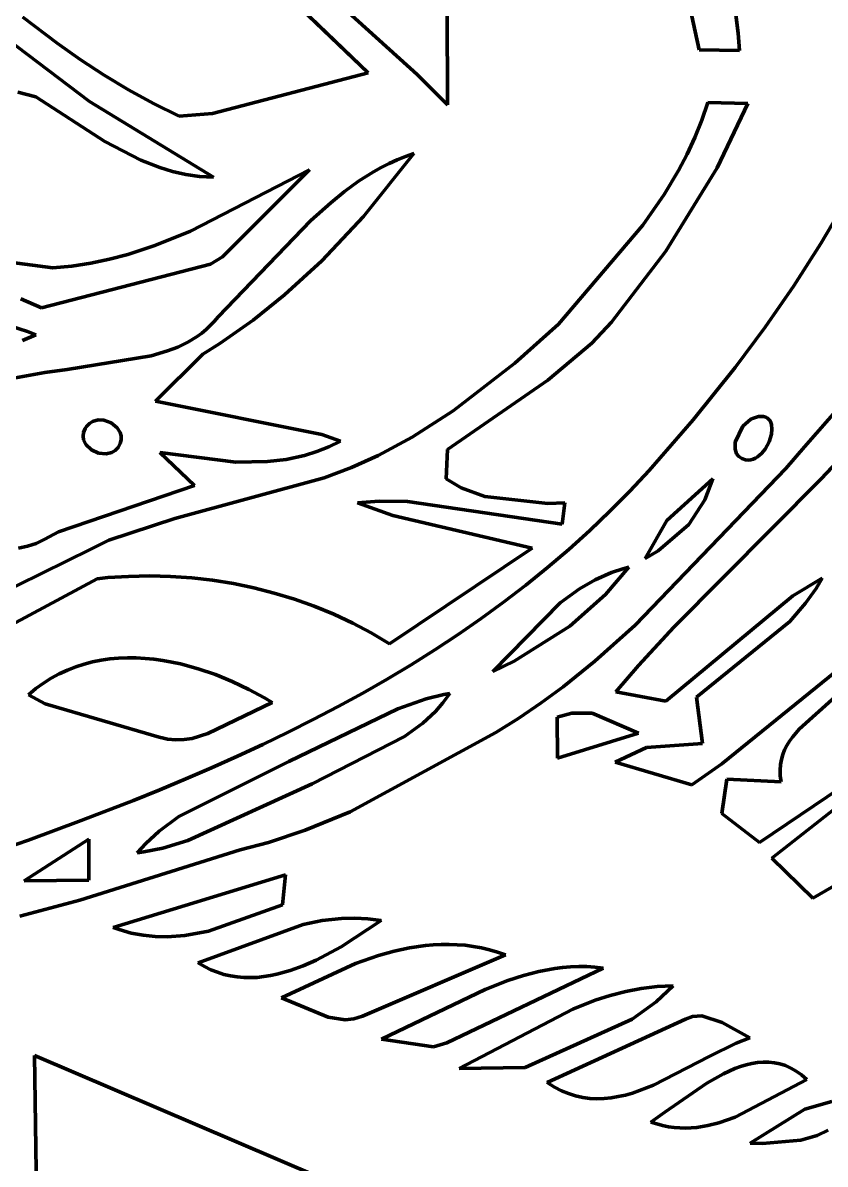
# Model space of a CAD drawing. Header units: millimetres. Extents: x 0 to 12.5, y 0 to 14.6.
# Drawn here: x 2.845 to 3.649, y 3.721 to 4.865 of the extents above; entities that cross this region are included whole.
import ezdxf

# ---------------------------------------------------------------- set-up
doc = ezdxf.new("R2010")
doc.units = ezdxf.units.MM
doc.layers.add('color#131313ff', color=7, linetype='CONTINUOUS', lineweight=100)
doc.layers.add('color#fcfcfcff', color=7, linetype='CONTINUOUS', lineweight=100)

msp = doc.modelspace()

# ---------------------------------------------------------------- linework, layer by layer
at = {"layer": 'color#131313ff'}
for p, q in [((3.1908, 4.8147), (3.0203, 4.9788)), ((3.5618, 4.8544), (3.5479, 4.9638)), ((3.1117, 4.9291), (3.2398, 4.8132)), ((3.2702, 4.7829), (3.27, 4.8801)), ((3.5131, 4.8822), (3.5227, 4.8379)), ((2.8448, 4.8705), (2.8789, 4.8446)), ((2.9115, 4.7862), (2.8286, 4.849)), ((3.5631, 4.8372), (3.5618, 4.8544)), ((2.8789, 4.8446), (2.9022, 4.8282)), ((3.5227, 4.8379), (3.5631, 4.8372)), ((2.9022, 4.8282), (2.9261, 4.8126)), ((3.0347, 4.7741), (3.1908, 4.8147)), ((2.9261, 4.8126), (2.9505, 4.7979)), ((3.2398, 4.8132), (3.2702, 4.7829)), ((2.8397, 4.7955), (2.8578, 4.7908)), ((2.9505, 4.7979), (2.9756, 4.7841)), ((2.8578, 4.7908), (2.9267, 4.7461)), ((3.0358, 4.7101), (2.9115, 4.7862)), ((2.9756, 4.7841), (3.0013, 4.7713)), ((3.5314, 4.7852), (3.5253, 4.7674)), ((3.5714, 4.784), (3.5314, 4.7852)), ((3.5408, 4.7195), (3.5714, 4.784)), ((3.0013, 4.7713), (3.0347, 4.7741)), ((3.5253, 4.7674), (3.5183, 4.75)), ((2.9267, 4.7461), (2.9629, 4.7273)), ((3.5183, 4.75), (3.5105, 4.7332)), ((2.9629, 4.7273), (2.9819, 4.72)), ((3.1862, 4.6708), (3.2367, 4.7341)), ((3.2119, 4.7239), (3.204, 4.7199)), ((3.2199, 4.7276), (3.2119, 4.7239)), ((3.2282, 4.7311), (3.2199, 4.7276)), ((3.2367, 4.7341), (3.2282, 4.7311)), ((3.5105, 4.7332), (3.5018, 4.7168)), ((2.9819, 4.72), (2.9948, 4.716)), ((2.9948, 4.716), (3.0081, 4.713)), ((3.0081, 4.713), (3.0218, 4.711)), ((3.132, 4.7175), (3.0127, 4.656)), ((3.0449, 4.6305), (3.132, 4.7175)), ((3.1963, 4.7156), (3.1813, 4.7062)), ((3.204, 4.7199), (3.1963, 4.7156)), ((3.5018, 4.7168), (3.4875, 4.6929)), ((3.4891, 4.636), (3.5408, 4.7195)), ((3.0218, 4.711), (3.0358, 4.7101)), ((3.1813, 4.7062), (3.167, 4.6959)), ((3.167, 4.6959), (3.1533, 4.6847)), ((3.4875, 4.6929), (3.4663, 4.6623)), ((3.1533, 4.6847), (3.1334, 4.6668)), ((3.1334, 4.6668), (3.0403, 4.5703)), ((3.1445, 4.6265), (3.1862, 4.6708)), ((3.6616, 4.6726), (3.6445, 4.6438)), ((3.0127, 4.656), (2.9771, 4.6418)), ((3.4663, 4.6623), (3.3816, 4.5629)), ((3.6445, 4.6438), (3.6174, 4.6014)), ((2.95, 4.6329), (2.9315, 4.628)), ((2.9771, 4.6418), (2.95, 4.6329)), ((3.4348, 4.565), (3.4891, 4.636)), ((2.8746, 4.6194), (2.8181, 4.6266)), ((2.8634, 4.5793), (3.0328, 4.623)), ((2.8939, 4.6212), (2.8746, 4.6194)), ((2.9128, 4.6241), (2.8939, 4.6212)), ((2.9315, 4.628), (2.9128, 4.6241)), ((3.0328, 4.623), (3.0449, 4.6305)), ((3.1071, 4.5922), (3.1445, 4.6265)), ((3.6174, 4.6014), (3.5887, 4.5599)), ((2.8427, 4.5884), (2.8634, 4.5793)), ((3.0754, 4.5669), (3.1071, 4.5922)), ((3.6282, 4.4401), (3.748, 4.5768)), ((3.0365, 4.5658), (3.0325, 4.5615)), ((3.0403, 4.5703), (3.0365, 4.5658)), ((3.0422, 4.5436), (3.0754, 4.5669)), ((3.415, 4.5439), (3.4348, 4.565)), ((2.8493, 4.5555), (2.8327, 4.5611)), ((2.8444, 4.5467), (2.8575, 4.5524)), ((2.8575, 4.5524), (2.8493, 4.5555)), ((3.024, 4.554), (3.0195, 4.5507)), ((3.0283, 4.5576), (3.024, 4.554)), ((3.0325, 4.5615), (3.0283, 4.5576)), ((3.3816, 4.5629), (3.3379, 4.524)), ((3.5887, 4.5599), (3.5586, 4.5195)), ((3.01, 4.5449), (3, 4.54)), ((3.0195, 4.5507), (3.01, 4.5449)), ((3.025, 4.5329), (3.0422, 4.5436)), ((3.3711, 4.5068), (3.415, 4.5439)), ((2.9734, 4.5314), (2.8891, 4.5175)), ((2.9897, 4.5361), (2.9734, 4.5314)), ((2.9777, 4.4857), (3.025, 4.5329)), ((3, 4.54), (2.9897, 4.5361)), ((2.8891, 4.5175), (2.8668, 4.5146)), ((3.3379, 4.524), (3.2761, 4.4762)), ((3.5586, 4.5195), (3.5165, 4.4672)), ((2.8668, 4.5146), (2.8337, 4.5086)), ((3.2703, 4.4374), (3.3711, 4.5068)), ((3.1445, 4.4523), (2.9777, 4.4857)), ((3.2761, 4.4762), (3.2351, 4.4499)), ((2.9071, 4.4584), (2.9084, 4.4603)), ((2.9084, 4.4603), (2.9113, 4.4634)), ((2.9113, 4.4634), (2.9146, 4.4655)), ((2.9146, 4.4655), (2.9201, 4.467)), ((2.9201, 4.467), (2.9259, 4.4668)), ((2.9259, 4.4668), (2.9332, 4.4641)), ((2.9332, 4.4641), (2.9391, 4.4592)), ((3.5165, 4.4672), (3.4724, 4.4165)), ((3.5588, 4.4448), (3.5664, 4.4607)), ((3.5664, 4.4607), (3.5746, 4.4678)), ((3.5746, 4.4678), (3.576, 4.4685)), ((3.576, 4.4685), (3.5793, 4.4696)), ((3.5793, 4.4696), (3.5823, 4.4703)), ((3.5823, 4.4703), (3.585, 4.4705)), ((3.585, 4.4705), (3.5873, 4.4703)), ((3.5873, 4.4703), (3.5894, 4.4697)), ((3.5894, 4.4697), (3.5911, 4.4688)), ((3.5911, 4.4688), (3.5925, 4.4676)), ((3.5925, 4.4676), (3.5937, 4.4661)), ((3.5937, 4.4661), (3.5946, 4.4643)), ((3.5946, 4.4643), (3.5952, 4.4623)), ((3.5952, 4.4623), (3.5956, 4.4578)), ((2.905, 4.4507), (2.9055, 4.4545)), ((2.9055, 4.4471), (2.905, 4.4507)), ((2.9055, 4.4545), (2.9071, 4.4584)), ((2.9391, 4.4592), (2.9421, 4.4545)), ((2.9421, 4.4545), (2.9431, 4.451)), ((2.9431, 4.451), (2.9432, 4.4472)), ((3.1632, 4.4458), (3.1445, 4.4523)), ((3.2351, 4.4499), (3.2008, 4.4314)), ((3.5952, 4.4528), (3.5928, 4.4451)), ((3.5956, 4.4578), (3.5952, 4.4528)), ((2.9079, 4.4423), (2.9055, 4.4471)), ((2.9134, 4.4371), (2.9079, 4.4423)), ((2.9401, 4.4394), (2.9372, 4.4365)), ((2.9422, 4.4433), (2.9401, 4.4394)), ((2.9432, 4.4472), (2.9422, 4.4433)), ((3.1393, 4.4353), (3.1513, 4.44)), ((3.1513, 4.44), (3.1632, 4.4458)), ((3.2691, 4.4079), (3.2703, 4.4374)), ((3.5586, 4.4377), (3.5588, 4.4448)), ((3.5602, 4.433), (3.5586, 4.4377)), ((3.5888, 4.4377), (3.5853, 4.4334)), ((3.5928, 4.4451), (3.5888, 4.4377)), ((3.6096, 4.4183), (3.6282, 4.4401)), ((3.6808, 4.4461), (3.6449, 4.4081)), ((2.9205, 4.4338), (2.9134, 4.4371)), ((2.9283, 4.4331), (2.9205, 4.4338)), ((2.9339, 4.4345), (2.9283, 4.4331)), ((2.9372, 4.4365), (2.9339, 4.4345)), ((3.0166, 4.4013), (2.9821, 4.4345)), ((2.9821, 4.4345), (3.0582, 4.4247)), ((3.0899, 4.4252), (3.1086, 4.4274)), ((3.1086, 4.4274), (3.1271, 4.4315)), ((3.1271, 4.4315), (3.1393, 4.4353)), ((3.2008, 4.4314), (3.1742, 4.4193)), ((3.5623, 4.4305), (3.5602, 4.433)), ((3.5653, 4.4284), (3.5623, 4.4305)), ((3.5691, 4.4269), (3.5653, 4.4284)), ((3.5718, 4.4268), (3.5691, 4.4269)), ((3.5743, 4.4271), (3.5718, 4.4268)), ((3.5767, 4.4277), (3.5743, 4.4271)), ((3.579, 4.4287), (3.5767, 4.4277)), ((3.5813, 4.43), (3.579, 4.4287)), ((3.5853, 4.4334), (3.5813, 4.43)), ((3.0582, 4.4247), (3.0899, 4.4252)), ((3.1742, 4.4193), (3.1468, 4.4089)), ((3.4724, 4.4165), (3.4531, 4.3957)), ((3.4584, 4.2615), (3.6096, 4.4183)), ((3.1468, 4.4089), (2.9971, 4.3681)), ((3.2841, 4.3991), (3.2691, 4.4079)), ((3.4903, 4.3663), (3.5363, 4.408)), ((3.6449, 4.4081), (3.4971, 4.2595)), ((3.5363, 4.408), (3.5285, 4.3868)), ((2.8804, 4.355), (3.0166, 4.4013)), ((3.3078, 4.3902), (3.2841, 4.3991)), ((3.4531, 4.3957), (3.4332, 4.3756)), ((3.1803, 4.384), (3.2018, 4.3857)), ((3.2154, 4.3711), (3.1803, 4.384)), ((3.2018, 4.3857), (3.2303, 4.3854)), ((3.2303, 4.3854), (3.3854, 4.3627)), ((3.371, 4.3834), (3.3078, 4.3902)), ((3.3881, 4.3839), (3.371, 4.3834)), ((3.3854, 4.3627), (3.3881, 4.3839)), ((3.5285, 4.3868), (3.5123, 4.3623)), ((3.3552, 4.3385), (3.2154, 4.3711)), ((3.4332, 4.3756), (3.4129, 4.3561)), ((2.9971, 4.3681), (2.9307, 4.3466)), ((3.4686, 4.3281), (3.4903, 4.3663)), ((3.5123, 4.3623), (3.4816, 4.3357)), ((2.8581, 4.3433), (2.8668, 4.3474)), ((2.8668, 4.3474), (2.871, 4.3499)), ((2.871, 4.3499), (2.8804, 4.355)), ((2.9307, 4.3466), (2.9127, 4.3375)), ((3.4129, 4.3561), (3.392, 4.3372)), ((2.9127, 4.3375), (2.7561, 4.2604)), ((2.8403, 4.3384), (2.8493, 4.3404)), ((2.8493, 4.3404), (2.8581, 4.3433)), ((3.2122, 4.2428), (3.3552, 4.3385)), ((3.392, 4.3372), (3.3707, 4.319)), ((3.4816, 4.3357), (3.4686, 4.3281)), ((3.3707, 4.319), (3.3489, 4.3014)), ((3.4183, 4.3067), (3.4347, 4.314)), ((3.4522, 4.3195), (3.4289, 4.2921)), ((3.4347, 4.314), (3.4462, 4.3179)), ((3.4462, 4.3179), (3.4522, 4.3195)), ((2.7448, 4.2142), (2.9192, 4.3079)), ((2.9192, 4.3079), (2.9297, 4.309)), ((2.9297, 4.309), (2.9507, 4.3103)), ((2.9507, 4.3103), (2.9718, 4.3108)), ((2.9718, 4.3108), (2.9928, 4.3103)), ((2.9928, 4.3103), (3.0139, 4.3088)), ((3.0139, 4.3088), (3.0348, 4.3064)), ((3.0348, 4.3064), (3.0557, 4.3031)), ((3.0557, 4.3031), (3.0763, 4.2988)), ((3.3489, 4.3014), (3.3266, 4.2844)), ((3.4027, 4.2977), (3.4183, 4.3067)), ((3.6164, 4.2909), (3.646, 4.3084)), ((3.646, 4.3084), (3.6398, 4.298)), ((3.0763, 4.2988), (3.0967, 4.2936)), ((3.0967, 4.2936), (3.1169, 4.2874)), ((3.3833, 4.2837), (3.4027, 4.2977)), ((3.4289, 4.2921), (3.3931, 4.2603)), ((3.4893, 4.1852), (3.6164, 4.2909)), ((3.6398, 4.298), (3.6293, 4.2833)), ((3.1169, 4.2874), (3.1368, 4.2804)), ((3.1368, 4.2804), (3.1563, 4.2724)), ((3.3266, 4.2844), (3.304, 4.2679)), ((3.3157, 4.2148), (3.3833, 4.2837)), ((3.6293, 4.2833), (3.6136, 4.2651)), ((3.1563, 4.2724), (3.1754, 4.2634)), ((3.304, 4.2679), (3.281, 4.252)), ((3.1754, 4.2634), (3.194, 4.2536)), ((3.3931, 4.2603), (3.3373, 4.2252)), ((3.4179, 4.2253), (3.4584, 4.2615)), ((3.4971, 4.2595), (3.4618, 4.221)), ((3.6136, 4.2651), (3.52, 4.1891)), ((3.194, 4.2536), (3.2122, 4.2428)), ((3.281, 4.252), (3.2576, 4.2366)), ((3.2576, 4.2366), (3.2338, 4.2217)), ((2.906, 4.2223), (2.8976, 4.2195)), ((2.9145, 4.2245), (2.906, 4.2223)), ((2.9231, 4.2262), (2.9145, 4.2245)), ((2.9318, 4.2275), (2.9231, 4.2262)), ((2.9406, 4.2283), (2.9318, 4.2275)), ((2.9494, 4.2286), (2.9406, 4.2283)), ((2.9583, 4.2286), (2.9494, 4.2286)), ((2.9672, 4.2281), (2.9583, 4.2286)), ((2.9761, 4.2272), (2.9672, 4.2281)), ((2.985, 4.226), (2.9761, 4.2272)), ((2.9939, 4.2244), (2.985, 4.226)), ((3.0028, 4.2225), (2.9939, 4.2244)), ((3.0204, 4.2177), (3.0028, 4.2225)), ((3.2338, 4.2217), (3.2098, 4.2073)), ((3.3373, 4.2252), (3.3157, 4.2148)), ((3.3862, 4.1997), (3.4179, 4.2253)), ((3.4618, 4.221), (3.4392, 4.1945)), ((2.8811, 4.2125), (2.8732, 4.2082)), ((2.8893, 4.2163), (2.8811, 4.2125)), ((2.8976, 4.2195), (2.8893, 4.2163)), ((3.0377, 4.2118), (3.0204, 4.2177)), ((3.0546, 4.2049), (3.0377, 4.2118)), ((3.5454, 4.1224), (3.6598, 4.215)), ((2.8577, 4.1978), (2.8503, 4.1917)), ((2.8654, 4.2033), (2.8577, 4.1978)), ((2.8732, 4.2082), (2.8654, 4.2033)), ((3.0711, 4.197), (3.0546, 4.2049)), ((3.2098, 4.2073), (3.1854, 4.1933)), ((3.3644, 4.1835), (3.3862, 4.1997)), ((2.8503, 4.1917), (2.8671, 4.1824)), ((3.0869, 4.1884), (3.0711, 4.197)), ((3.0946, 4.1839), (3.0869, 4.1884)), ((3.1854, 4.1933), (3.1607, 4.1798)), ((3.2205, 4.1776), (3.249, 4.1877)), ((3.249, 4.1877), (3.2667, 4.1919)), ((3.2728, 4.1929), (3.2658, 4.1835)), ((3.2667, 4.1919), (3.2728, 4.1929)), ((3.4392, 4.1945), (3.4893, 4.1852)), ((3.52, 4.1891), (3.5259, 4.1428)), ((3.6594, 4.19), (3.6229, 4.1571)), ((2.8671, 4.1824), (2.9813, 4.1491)), ((3.0301, 4.1527), (3.0946, 4.1839)), ((3.1113, 4.1249), (3.2205, 4.1776)), ((3.1607, 4.1798), (3.1358, 4.1668)), ((3.2582, 4.1749), (3.2456, 4.1632)), ((3.2658, 4.1835), (3.2582, 4.1749)), ((3.3419, 4.1682), (3.3644, 4.1835)), ((3.1358, 4.1668), (3.1107, 4.1541)), ((3.2456, 4.1632), (3.2272, 4.1498)), ((3.3187, 4.1537), (3.3419, 4.1682)), ((3.3951, 4.1732), (3.3802, 4.1693)), ((3.3802, 4.1693), (3.3806, 4.1282)), ((3.4155, 4.1731), (3.3951, 4.1732)), ((3.4618, 4.1532), (3.4155, 4.1731)), ((3.0143, 4.1479), (3.0301, 4.1527)), ((3.1107, 4.1541), (3.0853, 4.1419)), ((3.1729, 4.0744), (3.3187, 4.1537)), ((3.3806, 4.1282), (3.4618, 4.1532)), ((3.6229, 4.1571), (3.6161, 4.1492)), ((2.9813, 4.1491), (2.9855, 4.148)), ((2.9855, 4.148), (2.9898, 4.1472)), ((2.9898, 4.1472), (2.9981, 4.1464)), ((2.9981, 4.1464), (3.0063, 4.1467)), ((3.0063, 4.1467), (3.0143, 4.1479)), ((3.0853, 4.1419), (3.0597, 4.13)), ((3.2272, 4.1498), (3.1348, 4.1024)), ((3.5259, 4.1428), (3.4699, 4.1388)), ((3.6106, 4.1408), (3.6083, 4.1363)), ((3.6132, 4.1451), (3.6106, 4.1408)), ((3.6161, 4.1492), (3.6132, 4.1451)), ((3.0597, 4.13), (3.0339, 4.1185)), ((3.4699, 4.1388), (3.4386, 4.1241)), ((3.6065, 4.1317), (3.6051, 4.1268)), ((3.6083, 4.1363), (3.6065, 4.1317)), ((3.001, 4.0695), (3.1058, 4.1221)), ((3.0339, 4.1185), (3.008, 4.1073)), ((3.1058, 4.1221), (3.1113, 4.1249)), ((3.4386, 4.1241), (3.5153, 4.1015)), ((3.5153, 4.1015), (3.5454, 4.1224)), ((3.6042, 4.1216), (3.6038, 4.1162)), ((3.6051, 4.1268), (3.6042, 4.1216)), ((3.008, 4.1073), (2.9819, 4.0964)), ((3.5503, 4.1071), (3.5453, 4.0725)), ((3.6048, 4.1045), (3.5503, 4.1071)), ((3.5831, 4.0435), (3.6905, 4.1161)), ((3.6038, 4.1162), (3.604, 4.1105)), ((3.604, 4.1105), (3.6048, 4.1045)), ((2.9819, 4.0964), (2.9557, 4.0858)), ((3.1348, 4.1024), (3.01, 4.0455)), ((2.9557, 4.0858), (2.9031, 4.0655)), ((3.6701, 4.0863), (3.5956, 4.0279)), ((3.1278, 4.0559), (3.1729, 4.0744)), ((3.5453, 4.0725), (3.5831, 4.0435)), ((2.9031, 4.0655), (2.8503, 4.0461)), ((2.9813, 4.055), (3.001, 4.0695)), ((2.9678, 4.0426), (2.9813, 4.055)), ((3.0908, 4.0436), (3.1278, 4.0559)), ((2.8503, 4.0461), (2.771, 4.0185)), ((2.846, 4.0053), (2.9109, 4.0468)), ((2.9109, 4.0468), (2.9109, 4.006)), ((2.9594, 4.0333), (2.9678, 4.0426)), ((2.9851, 4.038), (2.9659, 4.0342)), ((3.01, 4.0455), (2.9851, 4.038)), ((3.0624, 4.0363), (3.0908, 4.0436)), ((3.6367, 3.9879), (3.7371, 4.0459)), ((2.9017, 3.9857), (3.0624, 4.0363)), ((2.9659, 4.0342), (2.9594, 4.0333)), ((3.5956, 4.0279), (3.6367, 3.9879)), ((2.9109, 4.006), (2.846, 4.0053)), ((3.108, 4.0111), (2.9353, 3.9586)), ((3.105, 3.981), (3.108, 4.0111)), ((2.8417, 3.9698), (2.9017, 3.9857)), ((3.0306, 3.9547), (3.105, 3.981)), ((2.9353, 3.9586), (2.9413, 3.9564)), ((3.1256, 3.9613), (3.0203, 3.9229)), ((3.1448, 3.9653), (3.1256, 3.9613)), ((3.1642, 3.9675), (3.1448, 3.9653)), ((3.1637, 3.9392), (3.2039, 3.9654)), ((3.1773, 3.9679), (3.1642, 3.9675)), ((3.1905, 3.9672), (3.1773, 3.9679)), ((3.2039, 3.9654), (3.1905, 3.9672)), ((2.9413, 3.9564), (2.9533, 3.9529)), ((2.9533, 3.9529), (2.9653, 3.9506)), ((2.9653, 3.9506), (2.9773, 3.9494)), ((2.9773, 3.9494), (2.9892, 3.9491)), ((2.9892, 3.9491), (3.007, 3.9504)), ((3.007, 3.9504), (3.0306, 3.9547)), ((3.1387, 3.9258), (3.1637, 3.9392)), ((3.2168, 3.9346), (3.2012, 3.9303)), ((3.2324, 3.9381), (3.2168, 3.9346)), ((3.2482, 3.9404), (3.2324, 3.9381)), ((3.2561, 3.9411), (3.2482, 3.9404)), ((3.2641, 3.9415), (3.2561, 3.9411)), ((3.2721, 3.9415), (3.2641, 3.9415)), ((3.2801, 3.9412), (3.2721, 3.9415)), ((3.2881, 3.9406), (3.2801, 3.9412)), ((3.2962, 3.9395), (3.2881, 3.9406)), ((3.3043, 3.938), (3.2962, 3.9395)), ((3.3124, 3.9361), (3.3043, 3.938)), ((3.3205, 3.9337), (3.3124, 3.9361)), ((3.0203, 3.9229), (3.0268, 3.9192)), ((3.1258, 3.9201), (3.1387, 3.9258)), ((3.2012, 3.9303), (3.1782, 3.9222)), ((3.1853, 3.8695), (3.3286, 3.9309)), ((3.3286, 3.9309), (3.3205, 3.9337)), ((3.0268, 3.9192), (3.0332, 3.9161)), ((3.0332, 3.9161), (3.0397, 3.9136)), ((3.0397, 3.9136), (3.0463, 3.9115)), ((3.0463, 3.9115), (3.0529, 3.91)), ((3.0928, 3.9102), (3.0994, 3.9116)), ((3.0994, 3.9116), (3.1127, 3.9153)), ((3.1782, 3.9222), (3.1041, 3.8881)), ((3.1127, 3.9153), (3.1258, 3.9201)), ((3.2696, 3.8428), (3.4265, 3.9178)), ((3.362, 3.9143), (3.3464, 3.9102)), ((3.3778, 3.9173), (3.362, 3.9143)), ((3.3858, 3.9183), (3.3778, 3.9173)), ((3.3938, 3.919), (3.3858, 3.9183)), ((3.4019, 3.9193), (3.3938, 3.919)), ((3.41, 3.9192), (3.4019, 3.9193)), ((3.4182, 3.9187), (3.41, 3.9192)), ((3.4265, 3.9178), (3.4182, 3.9187)), ((3.0529, 3.91), (3.0595, 3.909)), ((3.0595, 3.909), (3.0662, 3.9084)), ((3.0662, 3.9084), (3.0728, 3.9082)), ((3.0728, 3.9082), (3.0795, 3.9085)), ((3.0795, 3.9085), (3.0861, 3.9092)), ((3.0861, 3.9092), (3.0928, 3.9102)), ((3.3309, 3.9052), (3.308, 3.8962)), ((3.3464, 3.9102), (3.3309, 3.9052)), ((3.4794, 3.8838), (3.4967, 3.8999)), ((3.4967, 3.8999), (3.4886, 3.8997)), ((3.308, 3.8962), (3.2042, 3.8464)), ((3.4336, 3.8904), (3.4185, 3.8855)), ((3.449, 3.8944), (3.4336, 3.8904)), ((3.4646, 3.8974), (3.449, 3.8944)), ((3.4805, 3.8992), (3.4646, 3.8974)), ((3.4886, 3.8997), (3.4805, 3.8992)), ((3.1041, 3.8881), (3.1507, 3.8686)), ((3.4185, 3.8855), (3.3961, 3.8767)), ((3.4555, 3.8666), (3.4794, 3.8838)), ((3.1507, 3.8686), (3.1678, 3.866)), ((3.1678, 3.866), (3.1765, 3.8668)), ((3.1765, 3.8668), (3.1853, 3.8695)), ((3.3961, 3.8767), (3.2822, 3.8173)), ((3.3481, 3.8181), (3.4555, 3.8666)), ((3.5089, 3.8667), (3.3704, 3.8031)), ((3.5161, 3.8693), (3.5089, 3.8667)), ((3.5254, 3.8699), (3.5161, 3.8693)), ((3.5456, 3.8633), (3.5254, 3.8699)), ((3.5733, 3.848), (3.5456, 3.8633)), ((3.2042, 3.8464), (3.2562, 3.8387)), ((3.2562, 3.8387), (3.2696, 3.8428)), ((3.5327, 3.8292), (3.5599, 3.8426)), ((3.5599, 3.8426), (3.5733, 3.848)), ((2.8563, 3.8301), (2.8643, 3.25)), ((3.2028, 3.6823), (2.8563, 3.8301)), ((3.477, 3.8006), (3.5327, 3.8292)), ((3.5698, 3.8208), (3.5641, 3.8191)), ((3.5755, 3.8222), (3.5698, 3.8208)), ((3.5812, 3.8231), (3.5755, 3.8222)), ((3.5868, 3.8235), (3.5812, 3.8231)), ((3.5925, 3.8235), (3.5868, 3.8235)), ((3.5981, 3.8229), (3.5925, 3.8235)), ((3.6036, 3.8217), (3.5981, 3.8229)), ((3.6092, 3.82), (3.6036, 3.8217)), ((3.6146, 3.8176), (3.6092, 3.82)), ((3.2822, 3.8173), (3.3481, 3.8181)), ((3.5472, 3.8119), (3.5304, 3.8025)), ((3.5585, 3.817), (3.5472, 3.8119)), ((3.5641, 3.8191), (3.5585, 3.817)), ((3.62, 3.8145), (3.6146, 3.8176)), ((3.6254, 3.8108), (3.62, 3.8145)), ((3.6307, 3.8063), (3.6254, 3.8108)), ((3.3704, 3.8031), (3.3775, 3.7986)), ((3.3775, 3.7986), (3.3846, 3.7949)), ((3.4628, 3.795), (3.477, 3.8006)), ((3.5304, 3.8025), (3.4884, 3.7733)), ((3.5587, 3.7684), (3.6307, 3.8063)), ((3.3846, 3.7949), (3.3917, 3.792)), ((3.3917, 3.792), (3.3988, 3.7897)), ((3.3988, 3.7897), (3.4059, 3.7881)), ((3.4059, 3.7881), (3.4131, 3.7872)), ((3.4131, 3.7872), (3.4202, 3.7869)), ((3.4202, 3.7869), (3.4273, 3.7871)), ((3.4273, 3.7871), (3.4344, 3.7878)), ((3.4344, 3.7878), (3.4416, 3.789)), ((3.4416, 3.789), (3.4487, 3.7906)), ((3.4487, 3.7906), (3.4558, 3.7926)), ((3.4558, 3.7926), (3.4628, 3.795)), ((3.6287, 3.7763), (3.5739, 3.7425)), ((3.6556, 3.7841), (3.6287, 3.7763)), ((3.4884, 3.7733), (3.4742, 3.7635)), ((3.4742, 3.7635), (3.4801, 3.7616)), ((3.5315, 3.7599), (3.5425, 3.7627)), ((3.5425, 3.7627), (3.5587, 3.7684)), ((3.4801, 3.7616), (3.486, 3.76)), ((3.486, 3.76), (3.4918, 3.7588)), ((3.4918, 3.7588), (3.4976, 3.758)), ((3.4976, 3.758), (3.5034, 3.7576)), ((3.5034, 3.7576), (3.5091, 3.7574)), ((3.5091, 3.7574), (3.5204, 3.7581)), ((3.5204, 3.7581), (3.5315, 3.7599)), ((3.6408, 3.7501), (3.652, 3.7553)), ((3.5739, 3.7425), (3.5863, 3.7421)), ((3.5863, 3.7421), (3.6246, 3.7454)), ((3.6246, 3.7454), (3.6408, 3.7501))]:
    msp.add_line(p, q, dxfattribs=at)
at = {"layer": 'color#fcfcfcff'}
for p, q in [((3.0203, 4.9788), (3.1908, 4.8147)), ((3.5479, 4.9638), (3.5618, 4.8544)), ((3.2398, 4.8132), (3.1117, 4.9291)), ((3.27, 4.8801), (3.2702, 4.7829)), ((3.5227, 4.8379), (3.5131, 4.8822)), ((2.8789, 4.8446), (2.8448, 4.8705)), ((2.8286, 4.849), (2.9115, 4.7862)), ((3.5618, 4.8544), (3.5631, 4.8372)), ((2.9022, 4.8282), (2.8789, 4.8446)), ((3.5631, 4.8372), (3.5227, 4.8379)), ((2.9261, 4.8126), (2.9022, 4.8282)), ((3.1908, 4.8147), (3.0347, 4.7741)), ((2.9505, 4.7979), (2.9261, 4.8126)), ((3.2702, 4.7829), (3.2398, 4.8132)), ((2.8578, 4.7908), (2.8397, 4.7955)), ((2.9756, 4.7841), (2.9505, 4.7979)), ((2.9267, 4.7461), (2.8578, 4.7908)), ((2.9115, 4.7862), (3.0358, 4.7101)), ((3.0013, 4.7713), (2.9756, 4.7841)), ((3.5253, 4.7674), (3.5314, 4.7852)), ((3.5314, 4.7852), (3.5714, 4.784)), ((3.5714, 4.784), (3.5408, 4.7195)), ((3.0347, 4.7741), (3.0013, 4.7713)), ((3.5183, 4.75), (3.5253, 4.7674)), ((2.9629, 4.7273), (2.9267, 4.7461)), ((3.5105, 4.7332), (3.5183, 4.75)), ((2.9819, 4.72), (2.9629, 4.7273)), ((3.2367, 4.7341), (3.1862, 4.6708)), ((3.204, 4.7199), (3.2119, 4.7239)), ((3.2119, 4.7239), (3.2199, 4.7276)), ((3.2199, 4.7276), (3.2282, 4.7311)), ((3.2282, 4.7311), (3.2367, 4.7341)), ((3.5018, 4.7168), (3.5105, 4.7332)), ((2.9948, 4.716), (2.9819, 4.72)), ((3.0081, 4.713), (2.9948, 4.716)), ((3.0218, 4.711), (3.0081, 4.713)), ((3.0127, 4.656), (3.132, 4.7175)), ((3.132, 4.7175), (3.0449, 4.6305)), ((3.1813, 4.7062), (3.1963, 4.7156)), ((3.1963, 4.7156), (3.204, 4.7199)), ((3.4875, 4.6929), (3.5018, 4.7168)), ((3.5408, 4.7195), (3.4891, 4.636)), ((3.0358, 4.7101), (3.0218, 4.711)), ((3.167, 4.6959), (3.1813, 4.7062)), ((3.1533, 4.6847), (3.167, 4.6959)), ((3.4663, 4.6623), (3.4875, 4.6929)), ((3.1334, 4.6668), (3.1533, 4.6847)), ((3.0403, 4.5703), (3.1334, 4.6668)), ((3.1862, 4.6708), (3.1445, 4.6265)), ((3.6445, 4.6438), (3.6616, 4.6726)), ((2.9771, 4.6418), (3.0127, 4.656)), ((3.3816, 4.5629), (3.4663, 4.6623)), ((3.6174, 4.6014), (3.6445, 4.6438)), ((2.9315, 4.628), (2.95, 4.6329)), ((2.95, 4.6329), (2.9771, 4.6418)), ((3.4891, 4.636), (3.4348, 4.565)), ((2.8181, 4.6266), (2.8746, 4.6194)), ((3.0328, 4.623), (2.8634, 4.5793)), ((2.8746, 4.6194), (2.8939, 4.6212)), ((2.8939, 4.6212), (2.9128, 4.6241)), ((2.9128, 4.6241), (2.9315, 4.628)), ((3.0449, 4.6305), (3.0328, 4.623)), ((3.1445, 4.6265), (3.1071, 4.5922)), ((3.5887, 4.5599), (3.6174, 4.6014)), ((2.8634, 4.5793), (2.8427, 4.5884)), ((3.1071, 4.5922), (3.0754, 4.5669)), ((3.748, 4.5768), (3.6282, 4.4401)), ((3.0325, 4.5615), (3.0365, 4.5658)), ((3.0365, 4.5658), (3.0403, 4.5703)), ((3.0754, 4.5669), (3.0422, 4.5436)), ((3.4348, 4.565), (3.415, 4.5439)), ((2.8327, 4.5611), (2.8493, 4.5555)), ((2.8575, 4.5524), (2.8444, 4.5467)), ((2.8493, 4.5555), (2.8575, 4.5524)), ((3.0195, 4.5507), (3.024, 4.554)), ((3.024, 4.554), (3.0283, 4.5576)), ((3.0283, 4.5576), (3.0325, 4.5615)), ((3.3379, 4.524), (3.3816, 4.5629)), ((3.5586, 4.5195), (3.5887, 4.5599)), ((3, 4.54), (3.01, 4.5449)), ((3.01, 4.5449), (3.0195, 4.5507)), ((3.0422, 4.5436), (3.025, 4.5329)), ((3.415, 4.5439), (3.3711, 4.5068)), ((2.8891, 4.5175), (2.9734, 4.5314)), ((2.9734, 4.5314), (2.9897, 4.5361)), ((3.025, 4.5329), (2.9777, 4.4857)), ((2.9897, 4.5361), (3, 4.54)), ((2.8668, 4.5146), (2.8891, 4.5175)), ((3.2761, 4.4762), (3.3379, 4.524)), ((3.5165, 4.4672), (3.5586, 4.5195)), ((2.8337, 4.5086), (2.8668, 4.5146)), ((3.3711, 4.5068), (3.2703, 4.4374)), ((2.9777, 4.4857), (3.1445, 4.4523)), ((3.2351, 4.4499), (3.2761, 4.4762)), ((2.9084, 4.4603), (2.9071, 4.4584)), ((2.9113, 4.4634), (2.9084, 4.4603)), ((2.9146, 4.4655), (2.9113, 4.4634)), ((2.9201, 4.467), (2.9146, 4.4655)), ((2.9259, 4.4668), (2.9201, 4.467)), ((2.9332, 4.4641), (2.9259, 4.4668)), ((2.9391, 4.4592), (2.9332, 4.4641)), ((3.4724, 4.4165), (3.5165, 4.4672)), ((3.5664, 4.4607), (3.5588, 4.4448)), ((3.5746, 4.4678), (3.5664, 4.4607)), ((3.576, 4.4685), (3.5746, 4.4678)), ((3.5793, 4.4696), (3.576, 4.4685)), ((3.5823, 4.4703), (3.5793, 4.4696)), ((3.585, 4.4705), (3.5823, 4.4703)), ((3.5873, 4.4703), (3.585, 4.4705)), ((3.5894, 4.4697), (3.5873, 4.4703)), ((3.5911, 4.4688), (3.5894, 4.4697)), ((3.5925, 4.4676), (3.5911, 4.4688)), ((3.5937, 4.4661), (3.5925, 4.4676)), ((3.5946, 4.4643), (3.5937, 4.4661)), ((3.5952, 4.4623), (3.5946, 4.4643)), ((3.5956, 4.4578), (3.5952, 4.4623)), ((2.9055, 4.4545), (2.905, 4.4507)), ((2.905, 4.4507), (2.9055, 4.4471)), ((2.9071, 4.4584), (2.9055, 4.4545)), ((2.9421, 4.4545), (2.9391, 4.4592)), ((2.9431, 4.451), (2.9421, 4.4545)), ((2.9432, 4.4472), (2.9431, 4.451)), ((3.1445, 4.4523), (3.1632, 4.4458)), ((3.2008, 4.4314), (3.2351, 4.4499)), ((3.5928, 4.4451), (3.5952, 4.4528)), ((3.5952, 4.4528), (3.5956, 4.4578)), ((2.9055, 4.4471), (2.9079, 4.4423)), ((2.9079, 4.4423), (2.9134, 4.4371)), ((2.9372, 4.4365), (2.9401, 4.4394)), ((2.9401, 4.4394), (2.9422, 4.4433)), ((2.9422, 4.4433), (2.9432, 4.4472)), ((3.1513, 4.44), (3.1393, 4.4353)), ((3.1632, 4.4458), (3.1513, 4.44)), ((3.2703, 4.4374), (3.2691, 4.4079)), ((3.5588, 4.4448), (3.5586, 4.4377)), ((3.5586, 4.4377), (3.5602, 4.433)), ((3.5853, 4.4334), (3.5888, 4.4377)), ((3.5888, 4.4377), (3.5928, 4.4451)), ((3.6282, 4.4401), (3.6096, 4.4183)), ((3.6449, 4.4081), (3.6808, 4.4461)), ((2.9134, 4.4371), (2.9205, 4.4338)), ((2.9205, 4.4338), (2.9283, 4.4331)), ((2.9283, 4.4331), (2.9339, 4.4345)), ((2.9339, 4.4345), (2.9372, 4.4365)), ((3.0582, 4.4247), (2.9821, 4.4345)), ((2.9821, 4.4345), (3.0166, 4.4013)), ((3.1086, 4.4274), (3.0899, 4.4252)), ((3.1271, 4.4315), (3.1086, 4.4274)), ((3.1393, 4.4353), (3.1271, 4.4315)), ((3.1742, 4.4193), (3.2008, 4.4314)), ((3.5602, 4.433), (3.5623, 4.4305)), ((3.5623, 4.4305), (3.5653, 4.4284)), ((3.5653, 4.4284), (3.5691, 4.4269)), ((3.5691, 4.4269), (3.5718, 4.4268)), ((3.5718, 4.4268), (3.5743, 4.4271)), ((3.5743, 4.4271), (3.5767, 4.4277)), ((3.5767, 4.4277), (3.579, 4.4287)), ((3.579, 4.4287), (3.5813, 4.43)), ((3.5813, 4.43), (3.5853, 4.4334)), ((3.0899, 4.4252), (3.0582, 4.4247)), ((3.1468, 4.4089), (3.1742, 4.4193)), ((3.4531, 4.3957), (3.4724, 4.4165)), ((3.6096, 4.4183), (3.4584, 4.2615)), ((2.9971, 4.3681), (3.1468, 4.4089)), ((3.2691, 4.4079), (3.2841, 4.3991)), ((3.5363, 4.408), (3.4903, 4.3663)), ((3.4971, 4.2595), (3.6449, 4.4081)), ((3.5285, 4.3868), (3.5363, 4.408)), ((3.0166, 4.4013), (2.8804, 4.355)), ((3.2841, 4.3991), (3.3078, 4.3902)), ((3.4332, 4.3756), (3.4531, 4.3957)), ((3.2018, 4.3857), (3.1803, 4.384)), ((3.1803, 4.384), (3.2154, 4.3711)), ((3.2303, 4.3854), (3.2018, 4.3857)), ((3.3854, 4.3627), (3.2303, 4.3854)), ((3.3078, 4.3902), (3.371, 4.3834)), ((3.371, 4.3834), (3.3881, 4.3839)), ((3.3881, 4.3839), (3.3854, 4.3627)), ((3.5123, 4.3623), (3.5285, 4.3868)), ((3.2154, 4.3711), (3.3552, 4.3385)), ((3.4129, 4.3561), (3.4332, 4.3756)), ((2.9307, 4.3466), (2.9971, 4.3681)), ((3.4903, 4.3663), (3.4686, 4.3281)), ((3.4816, 4.3357), (3.5123, 4.3623)), ((2.8668, 4.3474), (2.8581, 4.3433)), ((2.871, 4.3499), (2.8668, 4.3474)), ((2.8804, 4.355), (2.871, 4.3499)), ((2.9127, 4.3375), (2.9307, 4.3466)), ((3.392, 4.3372), (3.4129, 4.3561)), ((2.7561, 4.2604), (2.9127, 4.3375)), ((2.8493, 4.3404), (2.8403, 4.3384)), ((2.8581, 4.3433), (2.8493, 4.3404)), ((3.3552, 4.3385), (3.2122, 4.2428)), ((3.3707, 4.319), (3.392, 4.3372)), ((3.4686, 4.3281), (3.4816, 4.3357)), ((3.3489, 4.3014), (3.3707, 4.319)), ((3.4347, 4.314), (3.4183, 4.3067)), ((3.4289, 4.2921), (3.4522, 4.3195)), ((3.4462, 4.3179), (3.4347, 4.314)), ((3.4522, 4.3195), (3.4462, 4.3179)), ((2.9192, 4.3079), (2.7448, 4.2142)), ((2.9297, 4.309), (2.9192, 4.3079)), ((2.9507, 4.3103), (2.9297, 4.309)), ((2.9718, 4.3108), (2.9507, 4.3103)), ((2.9928, 4.3103), (2.9718, 4.3108)), ((3.0139, 4.3088), (2.9928, 4.3103)), ((3.0348, 4.3064), (3.0139, 4.3088)), ((3.0557, 4.3031), (3.0348, 4.3064)), ((3.0763, 4.2988), (3.0557, 4.3031)), ((3.3266, 4.2844), (3.3489, 4.3014)), ((3.4183, 4.3067), (3.4027, 4.2977)), ((3.646, 4.3084), (3.6164, 4.2909)), ((3.6398, 4.298), (3.646, 4.3084)), ((3.0967, 4.2936), (3.0763, 4.2988)), ((3.1169, 4.2874), (3.0967, 4.2936)), ((3.4027, 4.2977), (3.3833, 4.2837)), ((3.3931, 4.2603), (3.4289, 4.2921)), ((3.6164, 4.2909), (3.4893, 4.1852)), ((3.6293, 4.2833), (3.6398, 4.298)), ((3.1368, 4.2804), (3.1169, 4.2874)), ((3.1563, 4.2724), (3.1368, 4.2804)), ((3.304, 4.2679), (3.3266, 4.2844)), ((3.3833, 4.2837), (3.3157, 4.2148)), ((3.6136, 4.2651), (3.6293, 4.2833)), ((3.1754, 4.2634), (3.1563, 4.2724)), ((3.281, 4.252), (3.304, 4.2679)), ((3.194, 4.2536), (3.1754, 4.2634)), ((3.3373, 4.2252), (3.3931, 4.2603)), ((3.4584, 4.2615), (3.4179, 4.2253)), ((3.4618, 4.221), (3.4971, 4.2595)), ((3.52, 4.1891), (3.6136, 4.2651)), ((3.2122, 4.2428), (3.194, 4.2536)), ((3.2576, 4.2366), (3.281, 4.252)), ((3.2338, 4.2217), (3.2576, 4.2366)), ((2.8976, 4.2195), (2.906, 4.2223)), ((2.906, 4.2223), (2.9145, 4.2245)), ((2.9145, 4.2245), (2.9231, 4.2262)), ((2.9231, 4.2262), (2.9318, 4.2275)), ((2.9318, 4.2275), (2.9406, 4.2283)), ((2.9406, 4.2283), (2.9494, 4.2286)), ((2.9494, 4.2286), (2.9583, 4.2286)), ((2.9583, 4.2286), (2.9672, 4.2281)), ((2.9672, 4.2281), (2.9761, 4.2272)), ((2.9761, 4.2272), (2.985, 4.226)), ((2.985, 4.226), (2.9939, 4.2244)), ((2.9939, 4.2244), (3.0028, 4.2225)), ((3.0028, 4.2225), (3.0204, 4.2177)), ((3.2098, 4.2073), (3.2338, 4.2217)), ((3.3157, 4.2148), (3.3373, 4.2252)), ((3.4179, 4.2253), (3.3862, 4.1997)), ((3.4392, 4.1945), (3.4618, 4.221)), ((2.8732, 4.2082), (2.8811, 4.2125)), ((2.8811, 4.2125), (2.8893, 4.2163)), ((2.8893, 4.2163), (2.8976, 4.2195)), ((3.0204, 4.2177), (3.0377, 4.2118)), ((3.0377, 4.2118), (3.0546, 4.2049)), ((3.6598, 4.215), (3.5454, 4.1224)), ((2.8503, 4.1917), (2.8577, 4.1978)), ((2.8577, 4.1978), (2.8654, 4.2033)), ((2.8654, 4.2033), (2.8732, 4.2082)), ((3.0546, 4.2049), (3.0711, 4.197)), ((3.1854, 4.1933), (3.2098, 4.2073)), ((3.3862, 4.1997), (3.3644, 4.1835)), ((2.8671, 4.1824), (2.8503, 4.1917)), ((3.0711, 4.197), (3.0869, 4.1884)), ((3.0869, 4.1884), (3.0946, 4.1839)), ((3.1607, 4.1798), (3.1854, 4.1933)), ((3.249, 4.1877), (3.2205, 4.1776)), ((3.2667, 4.1919), (3.249, 4.1877)), ((3.2658, 4.1835), (3.2728, 4.1929)), ((3.2728, 4.1929), (3.2667, 4.1919)), ((3.4893, 4.1852), (3.4392, 4.1945)), ((3.5259, 4.1428), (3.52, 4.1891)), ((3.6229, 4.1571), (3.6594, 4.19)), ((2.9813, 4.1491), (2.8671, 4.1824)), ((3.0946, 4.1839), (3.0301, 4.1527)), ((3.2205, 4.1776), (3.1113, 4.1249)), ((3.1358, 4.1668), (3.1607, 4.1798)), ((3.2456, 4.1632), (3.2582, 4.1749)), ((3.2582, 4.1749), (3.2658, 4.1835)), ((3.3644, 4.1835), (3.3419, 4.1682)), ((3.1107, 4.1541), (3.1358, 4.1668)), ((3.2272, 4.1498), (3.2456, 4.1632)), ((3.3419, 4.1682), (3.3187, 4.1537)), ((3.3802, 4.1693), (3.3951, 4.1732)), ((3.3806, 4.1282), (3.3802, 4.1693)), ((3.3951, 4.1732), (3.4155, 4.1731)), ((3.4155, 4.1731), (3.4618, 4.1532)), ((3.0301, 4.1527), (3.0143, 4.1479)), ((3.0853, 4.1419), (3.1107, 4.1541)), ((3.3187, 4.1537), (3.1729, 4.0744)), ((3.4618, 4.1532), (3.3806, 4.1282)), ((3.6161, 4.1492), (3.6229, 4.1571)), ((2.9855, 4.148), (2.9813, 4.1491)), ((2.9898, 4.1472), (2.9855, 4.148)), ((2.9981, 4.1464), (2.9898, 4.1472)), ((3.0063, 4.1467), (2.9981, 4.1464)), ((3.0143, 4.1479), (3.0063, 4.1467)), ((3.0597, 4.13), (3.0853, 4.1419)), ((3.1348, 4.1024), (3.2272, 4.1498)), ((3.4699, 4.1388), (3.5259, 4.1428)), ((3.6083, 4.1363), (3.6106, 4.1408)), ((3.6106, 4.1408), (3.6132, 4.1451)), ((3.6132, 4.1451), (3.6161, 4.1492)), ((3.0339, 4.1185), (3.0597, 4.13)), ((3.4386, 4.1241), (3.4699, 4.1388)), ((3.6051, 4.1268), (3.6065, 4.1317)), ((3.6065, 4.1317), (3.6083, 4.1363)), ((3.1058, 4.1221), (3.001, 4.0695)), ((3.008, 4.1073), (3.0339, 4.1185)), ((3.1113, 4.1249), (3.1058, 4.1221)), ((3.5153, 4.1015), (3.4386, 4.1241)), ((3.5454, 4.1224), (3.5153, 4.1015)), ((3.6038, 4.1162), (3.6042, 4.1216)), ((3.6042, 4.1216), (3.6051, 4.1268)), ((2.9819, 4.0964), (3.008, 4.1073)), ((3.5453, 4.0725), (3.5503, 4.1071)), ((3.5503, 4.1071), (3.6048, 4.1045)), ((3.6905, 4.1161), (3.5831, 4.0435)), ((3.604, 4.1105), (3.6038, 4.1162)), ((3.6048, 4.1045), (3.604, 4.1105)), ((2.9557, 4.0858), (2.9819, 4.0964)), ((3.01, 4.0455), (3.1348, 4.1024)), ((2.9031, 4.0655), (2.9557, 4.0858)), ((3.5956, 4.0279), (3.6701, 4.0863)), ((3.1729, 4.0744), (3.1278, 4.0559)), ((3.5831, 4.0435), (3.5453, 4.0725)), ((2.8503, 4.0461), (2.9031, 4.0655)), ((3.001, 4.0695), (2.9813, 4.055)), ((2.9813, 4.055), (2.9678, 4.0426)), ((3.1278, 4.0559), (3.0908, 4.0436)), ((2.771, 4.0185), (2.8503, 4.0461)), ((2.9109, 4.0468), (2.846, 4.0053)), ((2.9109, 4.006), (2.9109, 4.0468)), ((2.9678, 4.0426), (2.9594, 4.0333)), ((2.9659, 4.0342), (2.9851, 4.038)), ((2.9851, 4.038), (3.01, 4.0455)), ((3.0908, 4.0436), (3.0624, 4.0363)), ((3.7371, 4.0459), (3.6367, 3.9879)), ((3.0624, 4.0363), (2.9017, 3.9857)), ((2.9594, 4.0333), (2.9659, 4.0342)), ((3.6367, 3.9879), (3.5956, 4.0279)), ((2.846, 4.0053), (2.9109, 4.006)), ((2.9353, 3.9586), (3.108, 4.0111)), ((3.108, 4.0111), (3.105, 3.981)), ((2.9017, 3.9857), (2.8417, 3.9698)), ((3.105, 3.981), (3.0306, 3.9547)), ((2.9413, 3.9564), (2.9353, 3.9586)), ((3.0203, 3.9229), (3.1256, 3.9613)), ((3.1256, 3.9613), (3.1448, 3.9653)), ((3.1448, 3.9653), (3.1642, 3.9675)), ((3.2039, 3.9654), (3.1637, 3.9392)), ((3.1642, 3.9675), (3.1773, 3.9679)), ((3.1773, 3.9679), (3.1905, 3.9672)), ((3.1905, 3.9672), (3.2039, 3.9654)), ((2.9533, 3.9529), (2.9413, 3.9564)), ((2.9653, 3.9506), (2.9533, 3.9529)), ((2.9773, 3.9494), (2.9653, 3.9506)), ((2.9892, 3.9491), (2.9773, 3.9494)), ((3.007, 3.9504), (2.9892, 3.9491)), ((3.0306, 3.9547), (3.007, 3.9504)), ((3.1637, 3.9392), (3.1387, 3.9258)), ((3.2012, 3.9303), (3.2168, 3.9346)), ((3.2168, 3.9346), (3.2324, 3.9381)), ((3.2324, 3.9381), (3.2482, 3.9404)), ((3.2482, 3.9404), (3.2561, 3.9411)), ((3.2561, 3.9411), (3.2641, 3.9415)), ((3.2641, 3.9415), (3.2721, 3.9415)), ((3.2721, 3.9415), (3.2801, 3.9412)), ((3.2801, 3.9412), (3.2881, 3.9406)), ((3.2881, 3.9406), (3.2962, 3.9395)), ((3.2962, 3.9395), (3.3043, 3.938)), ((3.3043, 3.938), (3.3124, 3.9361)), ((3.3124, 3.9361), (3.3205, 3.9337)), ((3.0268, 3.9192), (3.0203, 3.9229)), ((3.1387, 3.9258), (3.1258, 3.9201)), ((3.1782, 3.9222), (3.2012, 3.9303)), ((3.3286, 3.9309), (3.1853, 3.8695)), ((3.3205, 3.9337), (3.3286, 3.9309)), ((3.0332, 3.9161), (3.0268, 3.9192)), ((3.0397, 3.9136), (3.0332, 3.9161)), ((3.0463, 3.9115), (3.0397, 3.9136)), ((3.0529, 3.91), (3.0463, 3.9115)), ((3.0994, 3.9116), (3.0928, 3.9102)), ((3.1127, 3.9153), (3.0994, 3.9116)), ((3.1041, 3.8881), (3.1782, 3.9222)), ((3.1258, 3.9201), (3.1127, 3.9153)), ((3.4265, 3.9178), (3.2696, 3.8428)), ((3.3464, 3.9102), (3.362, 3.9143)), ((3.362, 3.9143), (3.3778, 3.9173)), ((3.3778, 3.9173), (3.3858, 3.9183)), ((3.3858, 3.9183), (3.3938, 3.919)), ((3.3938, 3.919), (3.4019, 3.9193)), ((3.4019, 3.9193), (3.41, 3.9192)), ((3.41, 3.9192), (3.4182, 3.9187)), ((3.4182, 3.9187), (3.4265, 3.9178)), ((3.0595, 3.909), (3.0529, 3.91)), ((3.0662, 3.9084), (3.0595, 3.909)), ((3.0728, 3.9082), (3.0662, 3.9084)), ((3.0795, 3.9085), (3.0728, 3.9082)), ((3.0861, 3.9092), (3.0795, 3.9085)), ((3.0928, 3.9102), (3.0861, 3.9092)), ((3.308, 3.8962), (3.3309, 3.9052)), ((3.3309, 3.9052), (3.3464, 3.9102)), ((3.4967, 3.8999), (3.4794, 3.8838)), ((3.4886, 3.8997), (3.4967, 3.8999)), ((3.2042, 3.8464), (3.308, 3.8962)), ((3.4185, 3.8855), (3.4336, 3.8904)), ((3.4336, 3.8904), (3.449, 3.8944)), ((3.449, 3.8944), (3.4646, 3.8974)), ((3.4646, 3.8974), (3.4805, 3.8992)), ((3.4805, 3.8992), (3.4886, 3.8997)), ((3.1507, 3.8686), (3.1041, 3.8881)), ((3.3961, 3.8767), (3.4185, 3.8855)), ((3.4794, 3.8838), (3.4555, 3.8666)), ((3.1678, 3.866), (3.1507, 3.8686)), ((3.1765, 3.8668), (3.1678, 3.866)), ((3.1853, 3.8695), (3.1765, 3.8668)), ((3.2822, 3.8173), (3.3961, 3.8767)), ((3.4555, 3.8666), (3.3481, 3.8181)), ((3.3704, 3.8031), (3.5089, 3.8667)), ((3.5089, 3.8667), (3.5161, 3.8693)), ((3.5161, 3.8693), (3.5254, 3.8699)), ((3.5254, 3.8699), (3.5456, 3.8633)), ((3.5456, 3.8633), (3.5733, 3.848)), ((3.2562, 3.8387), (3.2042, 3.8464)), ((3.2696, 3.8428), (3.2562, 3.8387)), ((3.5599, 3.8426), (3.5327, 3.8292)), ((3.5733, 3.848), (3.5599, 3.8426)), ((2.8563, 3.8301), (3.2028, 3.6823)), ((2.8643, 3.25), (2.8563, 3.8301)), ((3.5327, 3.8292), (3.477, 3.8006)), ((3.5641, 3.8191), (3.5698, 3.8208)), ((3.5698, 3.8208), (3.5755, 3.8222)), ((3.5755, 3.8222), (3.5812, 3.8231)), ((3.5812, 3.8231), (3.5868, 3.8235)), ((3.5868, 3.8235), (3.5925, 3.8235)), ((3.5925, 3.8235), (3.5981, 3.8229)), ((3.5981, 3.8229), (3.6036, 3.8217)), ((3.6036, 3.8217), (3.6092, 3.82)), ((3.6092, 3.82), (3.6146, 3.8176)), ((3.3481, 3.8181), (3.2822, 3.8173)), ((3.5304, 3.8025), (3.5472, 3.8119)), ((3.5472, 3.8119), (3.5585, 3.817)), ((3.5585, 3.817), (3.5641, 3.8191)), ((3.6146, 3.8176), (3.62, 3.8145)), ((3.62, 3.8145), (3.6254, 3.8108)), ((3.6254, 3.8108), (3.6307, 3.8063)), ((3.3775, 3.7986), (3.3704, 3.8031)), ((3.3846, 3.7949), (3.3775, 3.7986)), ((3.477, 3.8006), (3.4628, 3.795)), ((3.4884, 3.7733), (3.5304, 3.8025)), ((3.6307, 3.8063), (3.5587, 3.7684)), ((3.3917, 3.792), (3.3846, 3.7949)), ((3.3988, 3.7897), (3.3917, 3.792)), ((3.4059, 3.7881), (3.3988, 3.7897)), ((3.4131, 3.7872), (3.4059, 3.7881)), ((3.4202, 3.7869), (3.4131, 3.7872)), ((3.4273, 3.7871), (3.4202, 3.7869)), ((3.4344, 3.7878), (3.4273, 3.7871)), ((3.4416, 3.789), (3.4344, 3.7878)), ((3.4487, 3.7906), (3.4416, 3.789)), ((3.4558, 3.7926), (3.4487, 3.7906)), ((3.4628, 3.795), (3.4558, 3.7926)), ((3.5739, 3.7425), (3.6287, 3.7763)), ((3.6287, 3.7763), (3.6556, 3.7841)), ((3.4742, 3.7635), (3.4884, 3.7733)), ((3.4801, 3.7616), (3.4742, 3.7635)), ((3.5425, 3.7627), (3.5315, 3.7599)), ((3.5587, 3.7684), (3.5425, 3.7627)), ((3.486, 3.76), (3.4801, 3.7616)), ((3.4918, 3.7588), (3.486, 3.76)), ((3.4976, 3.758), (3.4918, 3.7588)), ((3.5034, 3.7576), (3.4976, 3.758)), ((3.5091, 3.7574), (3.5034, 3.7576)), ((3.5204, 3.7581), (3.5091, 3.7574)), ((3.5315, 3.7599), (3.5204, 3.7581)), ((3.652, 3.7553), (3.6408, 3.7501)), ((3.5863, 3.7421), (3.5739, 3.7425)), ((3.6246, 3.7454), (3.5863, 3.7421)), ((3.6408, 3.7501), (3.6246, 3.7454))]:
    msp.add_line(p, q, dxfattribs=at)

doc.saveas('drawing.dxf')
